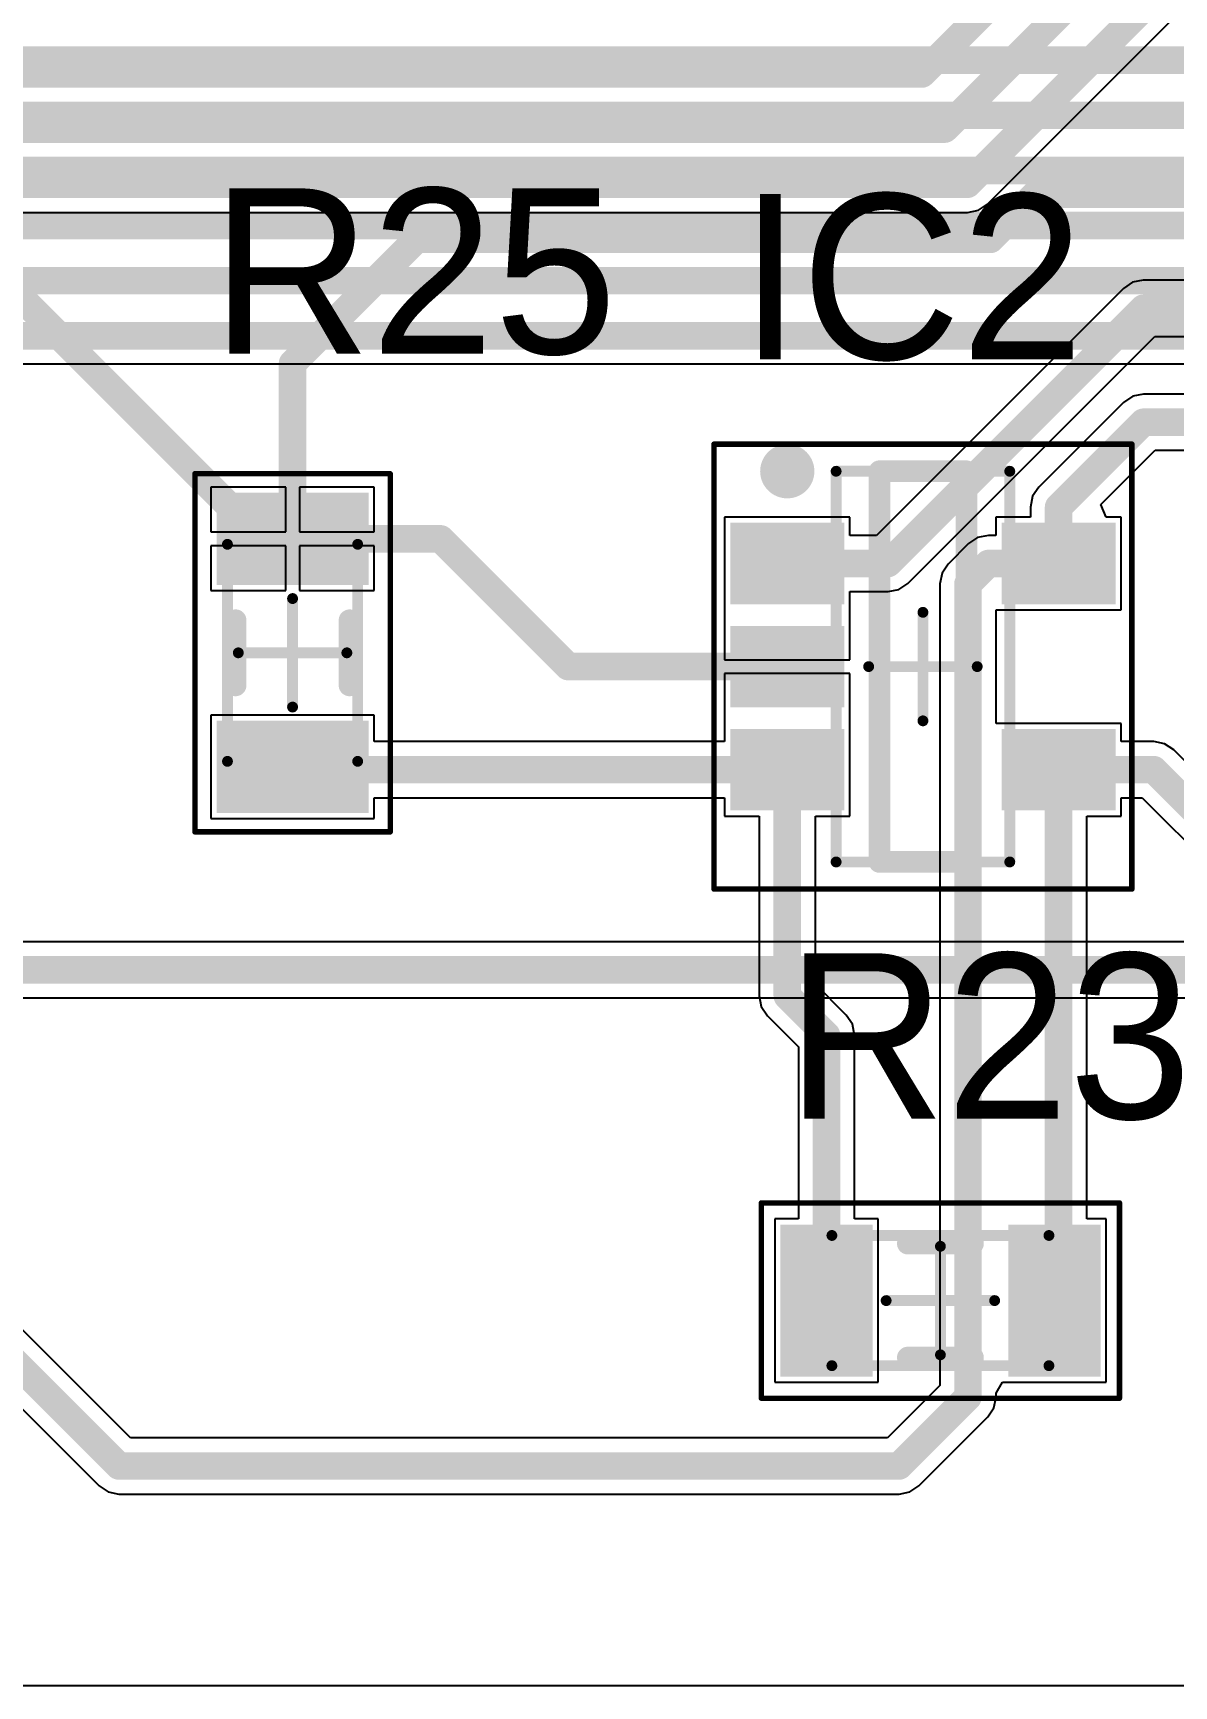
# Model space of a CAD drawing. Header units: millimetres. Extents: x 2.5 to 14.5, y 1.2 to 4.8.
# Drawn here: x 7.566 to 7.98, y 3.145 to 3.745 of the extents above; entities that cross this region are included whole.
import ezdxf

# ---------------------------------------------------------------- set-up
doc = ezdxf.new("R2010")
doc.units = ezdxf.units.MM
doc.header["$MEASUREMENT"] = 0
for name, color, linetype in [('BottomLayer', 5, 'Continuous'), ('ConnectLayer', 7, 'Continuous'), ('Mechanical13', 56, 'Continuous'), ('Mechanical15', 56, 'Continuous'), ('TopLayer', 1, 'Continuous'), ('TopOverlay', 2, 'Continuous'), ('TopPaste', 8, 'Continuous'), ('TopSolder', 216, 'Continuous')]:
    doc.layers.add(name, color=color, linetype=linetype)

# ---------------------------------------------------------------- blocks, each defined once
blk = doc.blocks.new('RESC_0805_2012_75')
at = {"layer": 'Mechanical13', "const_width": 0.00394}
for points in [[(-0.03937, 0.02362), (-0.03937, -0.02362)], [(-0.03937, 0.02362), (0.03937, 0.02362)], [(0.03937, 0.02362), (0.03937, -0.02362)], [(-0.03937, -0.02362), (0.03937, -0.02362)]]:
    blk.add_lwpolyline(points, dxfattribs=at)
at = {"layer": 'Mechanical13', "const_width": 0.00197}
for points in [[(-0.04035, 0.02362, 1), (-0.03839, 0.02362, 1)], [(-0.04035, 0.02362, 1), (-0.03839, 0.02362, 1)], [(0.03839, 0.02362, 1), (0.04035, 0.02362, 1)], [(0.03839, 0.02362, 1), (0.04035, 0.02362, 1)], [(-0.04035, -0.02362, 1), (-0.03839, -0.02362, 1)], [(-0.04035, -0.02362, 1), (-0.03839, -0.02362, 1)], [(0.03839, -0.02362, 1), (0.04035, -0.02362, 1)], [(0.03839, -0.02362, 1), (0.04035, -0.02362, 1)]]:
    blk.add_lwpolyline(points, format="xyb", close=True, dxfattribs=at)
at = {"layer": 'Mechanical15'}
for points, const_width in [([(-0.06496, 0.03543), (-0.06496, -0.03543)], 0.00197), ([(-0.06496, 0.03543), (0.06496, 0.03543)], 0.00197), ([(0.06496, 0.03543), (0.06496, -0.03543)], 0.00197), ([(0, 0.01968), (0, -0.01969)], 0.00394), ([(-0.01969, 0), (0.01969, 0)], 0.00394), ([(-0.06496, -0.03543), (0.06496, -0.03543)], 0.00197)]:
    blk.add_lwpolyline(points, dxfattribs=dict(at, const_width=const_width))
for points, const_width in [([(-0.06545, 0.03543, 1), (-0.06447, 0.03543, 1)], 0.000984), ([(-0.06545, 0.03543, 1), (-0.06447, 0.03543, 1)], 0.000984), ([(0.06447, 0.03543, 1), (0.06545, 0.03543, 1)], 0.000984), ([(0.06447, 0.03543, 1), (0.06545, 0.03543, 1)], 0.000984), ([(-0.00098, 0.01968, 1), (0.00098, 0.01968, 1)], 0.00197), ([(-0.02067, 0, 1), (-0.0187, 0, 1)], 0.00197), ([(0.0187, 0, 1), (0.02067, 0, 1)], 0.00197), ([(-0.00098, -0.01969, 1), (0.00098, -0.01969, 1)], 0.00197), ([(-0.06545, -0.03543, 1), (-0.06447, -0.03543, 1)], 0.000984), ([(-0.06545, -0.03543, 1), (-0.06447, -0.03543, 1)], 0.000984), ([(0.06447, -0.03543, 1), (0.06545, -0.03543, 1)], 0.000984), ([(0.06447, -0.03543, 1), (0.06545, -0.03543, 1)], 0.000984)]:
    blk.add_lwpolyline(points, format="xyb", close=True, dxfattribs=dict(at, const_width=const_width))
at = {"layer": 'TopLayer'}
for points in [[(-0.02756, -0.02461), (-0.02756, 0.02461), (-0.05512, -0.02461), (-0.05512, 0.02461)], [(0.05512, -0.02461), (0.05512, 0.02461), (0.02756, -0.02461), (0.02756, 0.02461)]]:
    blk.add_solid(points, dxfattribs=at)
at = {"layer": 'TopOverlay', "const_width": 0.00787}
for points in [[(-0.01181, 0.02067), (0.01181, 0.02067)], [(-0.01181, -0.02067), (0.01181, -0.02067)]]:
    blk.add_lwpolyline(points, dxfattribs=at)
at = {"layer": 'TopOverlay', "const_width": 0.00394}
for points in [[(-0.01378, 0.02067, 1), (-0.00984, 0.02067, 1)], [(0.00984, 0.02067, 1), (0.01378, 0.02067, 1)], [(-0.01378, -0.02067, 1), (-0.00984, -0.02067, 1)], [(0.00984, -0.02067, 1), (0.01378, -0.02067, 1)]]:
    blk.add_lwpolyline(points, format="xyb", close=True, dxfattribs=at)
at = {"layer": 'TopPaste'}
for points in [[(-0.02756, -0.02461), (-0.02756, 0.02461), (-0.05512, -0.02461), (-0.05512, 0.02461)], [(0.05512, -0.02461), (0.05512, 0.02461), (0.02756, -0.02461), (0.02756, 0.02461)]]:
    blk.add_solid(points, dxfattribs=at)
at = {"layer": 'TopSolder'}
for points in [[(-0.02461, -0.02756), (-0.02461, 0.02756), (-0.05807, -0.02756), (-0.05807, 0.02756)], [(0.05807, -0.02756), (0.05807, 0.02756), (0.02461, -0.02756), (0.02461, 0.02756)]]:
    blk.add_solid(points, dxfattribs=at)
blk = doc.blocks.new('RESC_0805_2012_77')
at = {"layer": 'Mechanical13', "const_width": 0.00394}
for points in [[(-0.03937, 0.02362), (-0.03937, -0.02362)], [(0.03937, 0.02362), (-0.03937, 0.02362)], [(0.03937, 0.02362), (0.03937, -0.02362)], [(0.03937, -0.02362), (-0.03937, -0.02362)]]:
    blk.add_lwpolyline(points, dxfattribs=at)
at = {"layer": 'Mechanical13', "const_width": 0.00197}
for points in [[(-0.04035, 0.02362, 1), (-0.03839, 0.02362, 1)], [(-0.04035, 0.02362, 1), (-0.03839, 0.02362, 1)], [(0.03839, 0.02362, 1), (0.04035, 0.02362, 1)], [(0.03839, 0.02362, 1), (0.04035, 0.02362, 1)], [(-0.04035, -0.02362, 1), (-0.03839, -0.02362, 1)], [(-0.04035, -0.02362, 1), (-0.03839, -0.02362, 1)], [(0.03839, -0.02362, 1), (0.04035, -0.02362, 1)], [(0.03839, -0.02362, 1), (0.04035, -0.02362, 1)]]:
    blk.add_lwpolyline(points, format="xyb", close=True, dxfattribs=at)
at = {"layer": 'Mechanical15'}
for points, const_width in [([(-0.06496, 0.03543), (-0.06496, -0.03543)], 0.00197), ([(0.06496, 0.03543), (-0.06496, 0.03543)], 0.00197), ([(0.06496, 0.03543), (0.06496, -0.03543)], 0.00197), ([(0, 0.01968), (0, -0.01969)], 0.00394), ([(0.01968, 0), (-0.01969, 0)], 0.00394), ([(0.06496, -0.03543), (-0.06496, -0.03543)], 0.00197)]:
    blk.add_lwpolyline(points, dxfattribs=dict(at, const_width=const_width))
for points, const_width in [([(-0.06545, 0.03543, 1), (-0.06447, 0.03543, 1)], 0.000984), ([(-0.06545, 0.03543, 1), (-0.06447, 0.03543, 1)], 0.000984), ([(0.06447, 0.03543, 1), (0.06545, 0.03543, 1)], 0.000984), ([(0.06447, 0.03543, 1), (0.06545, 0.03543, 1)], 0.000984), ([(-0.00098, 0.01968, 1), (0.00098, 0.01968, 1)], 0.00197), ([(-0.02067, 0, 1), (-0.0187, 0, 1)], 0.00197), ([(0.0187, 0, 1), (0.02067, 0, 1)], 0.00197), ([(-0.00098, -0.01969, 1), (0.00098, -0.01969, 1)], 0.00197), ([(-0.06545, -0.03543, 1), (-0.06447, -0.03543, 1)], 0.000984), ([(-0.06545, -0.03543, 1), (-0.06447, -0.03543, 1)], 0.000984), ([(0.06447, -0.03543, 1), (0.06545, -0.03543, 1)], 0.000984), ([(0.06447, -0.03543, 1), (0.06545, -0.03543, 1)], 0.000984)]:
    blk.add_lwpolyline(points, format="xyb", close=True, dxfattribs=dict(at, const_width=const_width))
at = {"layer": 'TopLayer'}
for points in [[(-0.02756, -0.02461), (-0.02756, 0.02461), (-0.05512, -0.02461), (-0.05512, 0.02461)], [(0.05512, -0.02461), (0.05512, 0.02461), (0.02756, -0.02461), (0.02756, 0.02461)]]:
    blk.add_solid(points, dxfattribs=at)
at = {"layer": 'TopOverlay', "const_width": 0.00787}
for points in [[(0.01181, 0.02067), (-0.01181, 0.02067)], [(0.01181, -0.02067), (-0.01181, -0.02067)]]:
    blk.add_lwpolyline(points, dxfattribs=at)
at = {"layer": 'TopOverlay', "const_width": 0.00394}
for points in [[(-0.01378, 0.02067, 1), (-0.00984, 0.02067, 1)], [(0.00984, 0.02067, 1), (0.01378, 0.02067, 1)], [(-0.01378, -0.02067, 1), (-0.00984, -0.02067, 1)], [(0.00984, -0.02067, 1), (0.01378, -0.02067, 1)]]:
    blk.add_lwpolyline(points, format="xyb", close=True, dxfattribs=at)
at = {"layer": 'TopPaste'}
for points in [[(-0.02756, -0.02461), (-0.02756, 0.02461), (-0.05512, -0.02461), (-0.05512, 0.02461)], [(0.05512, -0.02461), (0.05512, 0.02461), (0.02756, -0.02461), (0.02756, 0.02461)]]:
    blk.add_solid(points, dxfattribs=at)
at = {"layer": 'TopSolder'}
for points in [[(-0.02461, -0.02756), (-0.02461, 0.02756), (-0.05807, -0.02756), (-0.05807, 0.02756)], [(0.05807, -0.02756), (0.05807, 0.02756), (0.02461, -0.02756), (0.02461, 0.02756)]]:
    blk.add_solid(points, dxfattribs=at)
blk = doc.blocks.new('SOT95P245X110_5N_139')
at = {"layer": 'Mechanical13', "const_width": 0.00394}
for points in [[(-0.0315, 0.07087), (0.0315, 0.07087)], [(-0.0315, -0.07087), (-0.0315, 0.07087)], [(0.0315, -0.07087), (0.0315, 0.07087)], [(-0.0315, -0.07087), (0.0315, -0.07087)]]:
    blk.add_lwpolyline(points, dxfattribs=at)
at = {"layer": 'Mechanical13', "const_width": 0.00197}
for points in [[(-0.03248, 0.07087, 1), (-0.03051, 0.07087, 1)], [(-0.03248, 0.07087, 1), (-0.03051, 0.07087, 1)], [(0.03051, 0.07087, 1), (0.03248, 0.07087, 1)], [(0.03051, 0.07087, 1), (0.03248, 0.07087, 1)], [(-0.03248, -0.07087, 1), (-0.03051, -0.07087, 1)], [(-0.03248, -0.07087, 1), (-0.03051, -0.07087, 1)], [(0.03051, -0.07087, 1), (0.03248, -0.07087, 1)], [(0.03051, -0.07087, 1), (0.03248, -0.07087, 1)]]:
    blk.add_lwpolyline(points, format="xyb", close=True, dxfattribs=at)
at = {"layer": 'Mechanical15'}
for points, const_width in [([(-0.07579, 0.08071), (0.07579, 0.08071)], 0.00197), ([(-0.07579, -0.08071), (-0.07579, 0.08071)], 0.00197), ([(0.07579, -0.08071), (0.07579, 0.08071)], 0.00197), ([(0, -0.01968), (0, 0.01969)], 0.00394), ([(-0.01969, 0), (0.01968, 0)], 0.00394), ([(-0.07579, -0.08071), (0.07579, -0.08071)], 0.00197)]:
    blk.add_lwpolyline(points, dxfattribs=dict(at, const_width=const_width))
for points, const_width in [([(-0.07628, 0.08071, 1), (-0.0753, 0.08071, 1)], 0.000984), ([(-0.07628, 0.08071, 1), (-0.0753, 0.08071, 1)], 0.000984), ([(0.07529, 0.08071, 1), (0.07628, 0.08071, 1)], 0.000984), ([(0.07529, 0.08071, 1), (0.07628, 0.08071, 1)], 0.000984), ([(-0.00098, 0.01969, 1), (0.00098, 0.01969, 1)], 0.00197), ([(-0.02067, 0, 1), (-0.0187, 0, 1)], 0.00197), ([(0.0187, 0, 1), (0.02067, 0, 1)], 0.00197), ([(-0.00098, -0.01968, 1), (0.00098, -0.01968, 1)], 0.00197), ([(-0.07628, -0.08071, 1), (-0.0753, -0.08071, 1)], 0.000984), ([(-0.07628, -0.08071, 1), (-0.0753, -0.08071, 1)], 0.000984), ([(0.07529, -0.08071, 1), (0.07628, -0.08071, 1)], 0.000984), ([(0.07529, -0.08071, 1), (0.07628, -0.08071, 1)], 0.000984)]:
    blk.add_lwpolyline(points, format="xyb", close=True, dxfattribs=dict(at, const_width=const_width))
at = {"layer": 'TopLayer'}
for points in [[(-0.0315, 0.02559), (-0.0315, 0.04921), (-0.06693, 0.02559), (-0.06693, 0.04921)], [(0.06693, 0.02559), (0.06693, 0.04921), (0.0315, 0.02559), (0.0315, 0.04921)], [(-0.0315, -0.01181), (-0.0315, 0.01181), (-0.06693, -0.01181), (-0.06693, 0.01181)], [(-0.0315, -0.04921), (-0.0315, -0.02559), (-0.06693, -0.04921), (-0.06693, -0.02559)], [(0.06693, -0.04921), (0.06693, -0.02559), (0.0315, -0.04921), (0.0315, -0.02559)]]:
    blk.add_solid(points, dxfattribs=at)
at = {"layer": 'TopOverlay'}
for points, const_width in [([(-0.04429, 0.07087, 1), (-0.05413, 0.07087, 1)], 0.00984), ([(-0.05659, 0.07087, 1), (-0.05167, 0.07087, 1)], 0.00492), ([(-0.04675, 0.07087, 1), (-0.04183, 0.07087, 1)], 0.00492), ([(-0.01772, 0.07087, 1), (-0.01378, 0.07087, 1)], 0.00394), ([(-0.01772, 0.07087, 1), (-0.01378, 0.07087, 1)], 0.00394), ([(0.01378, 0.07087, 1), (0.01772, 0.07087, 1)], 0.00394), ([(0.01378, 0.07087, 1), (0.01772, 0.07087, 1)], 0.00394), ([(-0.01772, -0.07087, 1), (-0.01378, -0.07087, 1)], 0.00394), ([(-0.01772, -0.07087, 1), (-0.01378, -0.07087, 1)], 0.00394), ([(0.01378, -0.07087, 1), (0.01772, -0.07087, 1)], 0.00394), ([(0.01378, -0.07087, 1), (0.01772, -0.07087, 1)], 0.00394)]:
    blk.add_lwpolyline(points, format="xyb", close=True, dxfattribs=dict(at, const_width=const_width))
at = {"layer": 'TopOverlay', "const_width": 0.00787}
for points in [[(-0.01575, -0.07087), (-0.01575, 0.07087)], [(-0.01575, 0.07087), (0.01575, 0.07087)], [(0.01575, -0.07087), (0.01575, 0.07087)], [(-0.01575, -0.07087), (0.01575, -0.07087)]]:
    blk.add_lwpolyline(points, dxfattribs=at)
at = {"layer": 'TopPaste'}
for points in [[(-0.0315, 0.02559), (-0.0315, 0.04921), (-0.06693, 0.02559), (-0.06693, 0.04921)], [(0.06693, 0.02559), (0.06693, 0.04921), (0.0315, 0.02559), (0.0315, 0.04921)], [(-0.0315, -0.01181), (-0.0315, 0.01181), (-0.06693, -0.01181), (-0.06693, 0.01181)], [(-0.0315, -0.04921), (-0.0315, -0.02559), (-0.06693, -0.04921), (-0.06693, -0.02559)], [(0.06693, -0.04921), (0.06693, -0.02559), (0.0315, -0.04921), (0.0315, -0.02559)]]:
    blk.add_solid(points, dxfattribs=at)
at = {"layer": 'TopSolder'}
for points in [[(-0.02854, 0.02264), (-0.02854, 0.05217), (-0.06988, 0.02264), (-0.06988, 0.05217)], [(0.06988, 0.02264), (0.06988, 0.05217), (0.02854, 0.02264), (0.02854, 0.05217)], [(-0.02854, -0.01476), (-0.02854, 0.01476), (-0.06988, -0.01476), (-0.06988, 0.01476)], [(-0.02854, -0.05217), (-0.02854, -0.02264), (-0.06988, -0.05217), (-0.06988, -0.02264)], [(0.06988, -0.05217), (0.06988, -0.02264), (0.02854, -0.05217), (0.02854, -0.02264)]]:
    blk.add_solid(points, dxfattribs=at)

msp = doc.modelspace()

# ---------------------------------------------------------------- linework, layer by layer
at = {"layer": 'BottomLayer', "const_width": 0.01}
for points in [[(3.8, 3.735), (8.22657, 3.735)], [(3.76343, 3.715), (8.23485, 3.715)], [(3.475, 3.695), (8.24314, 3.695)], [(7.52558, 3.675), (8.25142, 3.675)], [(7.53387, 3.655), (8.25971, 3.655)], [(7.54215, 3.635), (8.26799, 3.635)], [(5.33, 3.405), (8.06627, 3.405)]]:
    msp.add_lwpolyline(points, dxfattribs=at)
at = {"layer": 'ConnectLayer'}
for p, q in [((7.91206, 3.68279), (8.61256, 4.38329)), ((7.90876, 3.68058), (7.91206, 3.68279)), ((6.66829, 3.6798), (7.90485, 3.6798)), ((7.90485, 3.6798), (7.90876, 3.68058)), ((7.96139, 3.65221), (7.87178, 3.5626)), ((7.9647, 3.65442), (7.96139, 3.65221)), ((7.9686, 3.6552), (7.9647, 3.65442)), ((8.09, 3.6552), (7.9686, 3.6552)), ((7.88321, 3.54519), (7.97282, 3.6348)), ((7.97282, 3.6348), (8.08578, 3.6348)), ((7.54638, 3.6248), (8.26459, 3.6248)), ((7.96145, 3.61087), (7.93066, 3.58008)), ((7.96476, 3.61308), (7.96145, 3.61087)), ((7.96866, 3.61386), (7.96476, 3.61308)), ((8.01209, 3.61386), (7.96866, 3.61386)), ((7.95325, 3.57383), (7.97289, 3.59347)), ((7.97289, 3.59347), (8.01209, 3.59347)), ((7.6575, 3.58012), (7.63039, 3.58012)), ((7.63039, 3.58012), (7.63039, 3.56384)), ((7.6575, 3.56384), (7.6575, 3.58012)), ((7.68961, 3.58012), (7.6625, 3.58012)), ((7.6625, 3.58012), (7.6625, 3.56384)), ((7.68961, 3.56384), (7.68961, 3.58012)), ((7.93066, 3.58008), (7.92845, 3.57678)), ((7.92845, 3.57678), (7.92768, 3.57287)), ((7.86216, 3.56921), (7.81673, 3.56921)), ((7.81673, 3.56921), (7.81673, 3.53681)), ((7.86216, 3.5626), (7.86216, 3.56921)), ((7.92768, 3.56921), (7.91516, 3.56921)), ((7.91516, 3.56921), (7.91516, 3.5626)), ((7.92768, 3.57287), (7.92768, 3.56921)), ((7.95517, 3.56921), (7.95325, 3.57383)), ((7.96059, 3.56921), (7.95517, 3.56921)), ((7.96059, 3.53559), (7.96059, 3.56921)), ((7.63039, 3.56384), (7.6575, 3.56384)), ((7.6625, 3.56384), (7.68961, 3.56384)), ((7.87178, 3.5626), (7.86216, 3.5626)), ((7.9124, 3.5626), (7.9085, 3.56182)), ((7.91516, 3.5626), (7.9124, 3.5626)), ((7.6575, 3.55884), (7.63039, 3.55884)), ((7.63039, 3.55884), (7.63039, 3.54256)), ((7.6575, 3.54256), (7.6575, 3.55884)), ((7.68961, 3.55884), (7.6625, 3.55884)), ((7.6625, 3.55884), (7.6625, 3.54256)), ((7.68961, 3.54256), (7.68961, 3.55884)), ((7.90519, 3.55961), (7.89779, 3.55221)), ((7.9085, 3.56182), (7.90519, 3.55961)), ((7.89779, 3.55221), (7.89558, 3.5489)), ((7.8799, 3.54298), (7.88321, 3.54519)), ((7.89558, 3.5489), (7.8948, 3.545)), ((7.8948, 3.545), (7.8948, 3.25422)), ((7.63039, 3.54256), (7.6575, 3.54256)), ((7.6625, 3.54256), (7.68961, 3.54256)), ((7.86216, 3.53681), (7.86216, 3.54221)), ((7.86216, 3.54221), (7.876, 3.54221)), ((7.876, 3.54221), (7.8799, 3.54298)), ((7.81673, 3.53681), (7.81673, 3.53559)), ((7.81673, 3.53559), (7.81673, 3.53181)), ((7.86216, 3.53559), (7.86216, 3.53681)), ((7.86216, 3.53181), (7.86216, 3.53559)), ((7.9152, 3.49441), (7.9152, 3.53559)), ((7.9152, 3.53559), (7.96059, 3.53559)), ((7.81673, 3.53181), (7.81673, 3.53059)), ((7.81673, 3.53059), (7.81673, 3.5175)), ((7.86216, 3.53059), (7.86216, 3.53181)), ((7.86216, 3.5175), (7.86216, 3.53059)), ((7.81673, 3.5175), (7.83945, 3.5175)), ((7.83945, 3.5175), (7.86216, 3.5175)), ((7.83945, 3.5125), (7.81673, 3.5125)), ((7.81673, 3.5125), (7.81673, 3.49941)), ((7.86216, 3.5125), (7.83945, 3.5125)), ((7.86216, 3.49941), (7.86216, 3.5125)), ((7.68961, 3.49744), (7.63039, 3.49744)), ((7.63039, 3.49744), (7.63039, 3.45988)), ((7.68961, 3.48779), (7.68961, 3.49744)), ((7.81673, 3.49941), (7.81673, 3.49819)), ((7.81673, 3.49819), (7.81673, 3.49441)), ((7.86216, 3.49819), (7.86216, 3.49941)), ((7.86216, 3.49441), (7.86216, 3.49819)), ((7.81673, 3.49441), (7.81673, 3.49319)), ((7.81673, 3.49319), (7.81673, 3.48779)), ((7.86216, 3.49319), (7.86216, 3.49441)), ((7.86216, 3.46079), (7.86216, 3.49319)), ((7.96059, 3.49441), (7.9152, 3.49441)), ((7.96059, 3.48779), (7.96059, 3.49441)), ((7.81673, 3.48779), (7.68961, 3.48779)), ((7.9724, 3.48779), (7.96059, 3.48779)), ((7.9763, 3.48702), (7.9724, 3.48779)), ((7.97961, 3.48481), (7.9763, 3.48702)), ((8.00747, 3.45695), (7.97961, 3.48481)), ((7.68961, 3.45988), (7.68961, 3.4674)), ((7.68961, 3.4674), (7.81673, 3.4674)), ((7.81673, 3.4674), (7.81673, 3.46079)), ((7.96059, 3.46079), (7.96059, 3.4674)), ((7.96059, 3.4674), (7.96818, 3.4674)), ((7.96818, 3.4674), (8.00145, 3.43413)), ((7.81673, 3.46079), (7.82925, 3.46079)), ((7.82925, 3.46079), (7.82925, 3.39555)), ((7.84964, 3.39978), (7.84964, 3.46079)), ((7.84964, 3.46079), (7.86216, 3.46079)), ((7.94807, 3.31461), (7.94807, 3.46079)), ((7.94807, 3.46079), (7.96059, 3.46079)), ((7.63039, 3.45988), (7.68961, 3.45988)), ((8.06205, 3.4152), (6.11365, 3.4152)), ((5.35825, 3.3948), (8.06627, 3.3948)), ((7.82925, 3.39555), (7.83003, 3.39165)), ((7.86087, 3.38855), (7.84964, 3.39978)), ((7.83003, 3.39165), (7.83224, 3.38834)), ((7.83224, 3.38834), (7.84347, 3.37711)), ((7.86308, 3.38524), (7.86087, 3.38855)), ((7.86386, 3.38134), (7.86308, 3.38524)), ((7.84347, 3.37711), (7.84347, 3.31461)), ((7.86386, 3.31461), (7.86386, 3.38134)), ((7.60122, 3.2352), (7.48921, 3.34721)), ((7.47778, 3.3298), (7.58979, 3.21779)), ((7.84347, 3.31461), (7.83488, 3.31461)), ((7.83488, 3.31461), (7.83488, 3.25539)), ((7.87244, 3.31461), (7.86386, 3.31461)), ((7.87244, 3.25539), (7.87244, 3.31461)), ((7.95512, 3.31461), (7.94807, 3.31461)), ((7.95512, 3.25539), (7.95512, 3.31461)), ((7.83488, 3.25539), (7.87244, 3.25539)), ((7.8948, 3.25422), (7.87578, 3.2352)), ((7.9152, 3.25137), (7.91756, 3.25539)), ((7.9152, 3.25), (7.9152, 3.25137)), ((7.91756, 3.25539), (7.95512, 3.25539)), ((7.91221, 3.24279), (7.91442, 3.2461)), ((7.91442, 3.2461), (7.9152, 3.25)), ((7.88721, 3.21779), (7.91221, 3.24279)), ((7.87578, 3.2352), (7.60122, 3.2352)), ((7.58979, 3.21779), (7.5931, 3.21558)), ((7.5931, 3.21558), (7.597, 3.2148)), ((7.597, 3.2148), (7.88, 3.2148)), ((7.88, 3.2148), (7.8839, 3.21558)), ((7.8839, 3.21558), (7.88721, 3.21779)), ((9.05, 3.1452), (7.07922, 3.1452))]:
    msp.add_line(p, q, dxfattribs=at)
at = {"layer": 'TopLayer', "const_width": 0.01}
for points in [[(7.90485, 3.69), (8.60535, 4.3905)], [(7.88829, 3.73), (8.505, 4.34671)], [(7.89657, 3.71), (8.525, 4.33843)], [(6.90354, 3.73), (7.88829, 3.73)], [(6.88354, 3.71), (7.89657, 3.71)], [(6.66406, 3.69), (7.90485, 3.69)], [(7.91314, 3.67), (7.92948, 3.68634)], [(7.92948, 3.68634), (8.04366, 3.68634)], [(7.66, 3.625), (7.705, 3.67)], [(7.705, 3.67), (7.91314, 3.67)], [(7.55034, 3.66), (7.649, 3.56134)], [(7.876, 3.5524), (7.9686, 3.645)], [(7.9686, 3.645), (8.09, 3.645)], [(7.66, 3.56134), (7.66, 3.625)], [(7.93787, 3.57287), (7.96866, 3.60366)], [(7.96866, 3.60366), (8.04366, 3.60366)], [(7.93787, 3.5524), (7.93787, 3.57287)], [(7.649, 3.56134), (7.66, 3.56134)], [(7.66, 3.56134), (7.71366, 3.56134)], [(7.71366, 3.56134), (7.76, 3.515)], [(7.83945, 3.5524), (7.876, 3.5524)], [(7.905, 3.545), (7.9124, 3.5524)], [(7.9124, 3.5524), (7.93787, 3.5524)], [(7.905, 3.25), (7.905, 3.545)], [(7.76, 3.515), (7.83945, 3.515)], [(7.66, 3.47866), (7.66106, 3.4776)], [(7.66106, 3.4776), (7.83945, 3.4776)], [(7.83945, 3.39555), (7.83945, 3.4776)], [(7.93787, 3.28654), (7.93787, 3.4776)], [(7.93787, 3.4776), (7.9724, 3.4776)], [(7.9724, 3.4776), (8.00866, 3.44134)], [(7.83945, 3.39555), (7.85366, 3.38134)], [(7.85366, 3.285), (7.85366, 3.38134)], [(7.482, 3.34), (7.597, 3.225)], [(7.93634, 3.285), (7.93787, 3.28654)], [(7.88, 3.225), (7.905, 3.25)], [(7.597, 3.225), (7.88, 3.225)]]:
    msp.add_lwpolyline(points, dxfattribs=at)
at = {"layer": 'TopLayer', "const_width": 0.005}
for points in [[(7.88579, 3.73, 1), (7.89079, 3.73, 1)], [(7.88579, 3.73, 1), (7.89079, 3.73, 1)], [(7.89407, 3.71, 1), (7.89907, 3.71, 1)], [(7.89407, 3.71, 1), (7.89907, 3.71, 1)], [(7.90235, 3.69, 1), (7.90735, 3.69, 1)], [(7.90235, 3.69, 1), (7.90735, 3.69, 1)], [(7.92698, 3.68634, 1), (7.93198, 3.68634, 1)], [(7.92698, 3.68634, 1), (7.93198, 3.68634, 1)], [(7.7025, 3.67, 1), (7.7075, 3.67, 1)], [(7.7025, 3.67, 1), (7.7075, 3.67, 1)], [(7.91064, 3.67, 1), (7.91564, 3.67, 1)], [(7.91064, 3.67, 1), (7.91564, 3.67, 1)], [(7.9661, 3.645, 1), (7.9711, 3.645, 1)], [(7.9661, 3.645, 1), (7.9711, 3.645, 1)], [(7.6575, 3.625, 1), (7.6625, 3.625, 1)], [(7.6575, 3.625, 1), (7.6625, 3.625, 1)], [(7.96616, 3.60366, 1), (7.97116, 3.60366, 1)], [(7.96616, 3.60366, 1), (7.97116, 3.60366, 1)], [(7.93537, 3.57287, 1), (7.94037, 3.57287, 1)], [(7.93537, 3.57287, 1), (7.94037, 3.57287, 1)], [(7.6465, 3.56134, 1), (7.6515, 3.56134, 1)], [(7.6465, 3.56134, 1), (7.6515, 3.56134, 1)], [(7.6575, 3.56134, 1), (7.6625, 3.56134, 1)], [(7.6575, 3.56134, 1), (7.6625, 3.56134, 1)], [(7.6575, 3.56134, 1), (7.6625, 3.56134, 1)], [(7.71116, 3.56134, 1), (7.71616, 3.56134, 1)], [(7.71116, 3.56134, 1), (7.71616, 3.56134, 1)], [(7.83695, 3.5524, 1), (7.84195, 3.5524, 1)], [(7.8735, 3.5524, 1), (7.8785, 3.5524, 1)], [(7.8735, 3.5524, 1), (7.8785, 3.5524, 1)], [(7.9099, 3.5524, 1), (7.9149, 3.5524, 1)], [(7.9099, 3.5524, 1), (7.9149, 3.5524, 1)], [(7.93537, 3.5524, 1), (7.94037, 3.5524, 1)], [(7.93537, 3.5524, 1), (7.94037, 3.5524, 1)], [(7.9025, 3.545, 1), (7.9075, 3.545, 1)], [(7.9025, 3.545, 1), (7.9075, 3.545, 1)], [(7.7575, 3.515, 1), (7.7625, 3.515, 1)], [(7.7575, 3.515, 1), (7.7625, 3.515, 1)], [(7.83695, 3.515, 1), (7.84195, 3.515, 1)], [(7.6575, 3.47866, 1), (7.6625, 3.47866, 1)], [(7.65856, 3.4776, 1), (7.66356, 3.4776, 1)], [(7.65856, 3.4776, 1), (7.66356, 3.4776, 1)], [(7.83695, 3.4776, 1), (7.84195, 3.4776, 1)], [(7.83695, 3.4776, 1), (7.84195, 3.4776, 1)], [(7.93537, 3.4776, 1), (7.94037, 3.4776, 1)], [(7.93537, 3.4776, 1), (7.94037, 3.4776, 1)], [(7.9699, 3.4776, 1), (7.9749, 3.4776, 1)], [(7.9699, 3.4776, 1), (7.9749, 3.4776, 1)], [(7.83695, 3.39555, 1), (7.84195, 3.39555, 1)], [(7.83695, 3.39555, 1), (7.84195, 3.39555, 1)], [(7.85116, 3.38134, 1), (7.85616, 3.38134, 1)], [(7.85116, 3.38134, 1), (7.85616, 3.38134, 1)], [(7.85116, 3.285, 1), (7.85616, 3.285, 1)], [(7.93384, 3.285, 1), (7.93884, 3.285, 1)], [(7.93537, 3.28654, 1), (7.94037, 3.28654, 1)], [(7.93537, 3.28654, 1), (7.94037, 3.28654, 1)], [(7.9025, 3.25, 1), (7.9075, 3.25, 1)], [(7.9025, 3.25, 1), (7.9075, 3.25, 1)], [(7.5945, 3.225, 1), (7.5995, 3.225, 1)], [(7.5945, 3.225, 1), (7.5995, 3.225, 1)], [(7.8775, 3.225, 1), (7.8825, 3.225, 1)], [(7.8775, 3.225, 1), (7.8825, 3.225, 1)]]:
    msp.add_lwpolyline(points, format="xyb", close=True, dxfattribs=at)

# ---------------------------------------------------------------- block references
msp.add_blockref('SOT95P245X110_5N_139', (7.88866, 3.515))
for name, p, rotation in [('RESC_0805_2012_75', (7.66, 3.52), 90), ('RESC_0805_2012_77', (7.895, 3.285), 180)]:
    msp.add_blockref(name, p, dxfattribs=dict(rotation=rotation))

# ---------------------------------------------------------------- texts
at = {"layer": 'TopOverlay'}
for s, p in [('R25', (7.6305, 3.6285)), ('IC2', (7.82216, 3.6265)), ('R23', (7.839, 3.351))]:
    msp.add_text(s, height=0.06, dxfattribs=at).set_placement(p)

doc.saveas('drawing.dxf')
